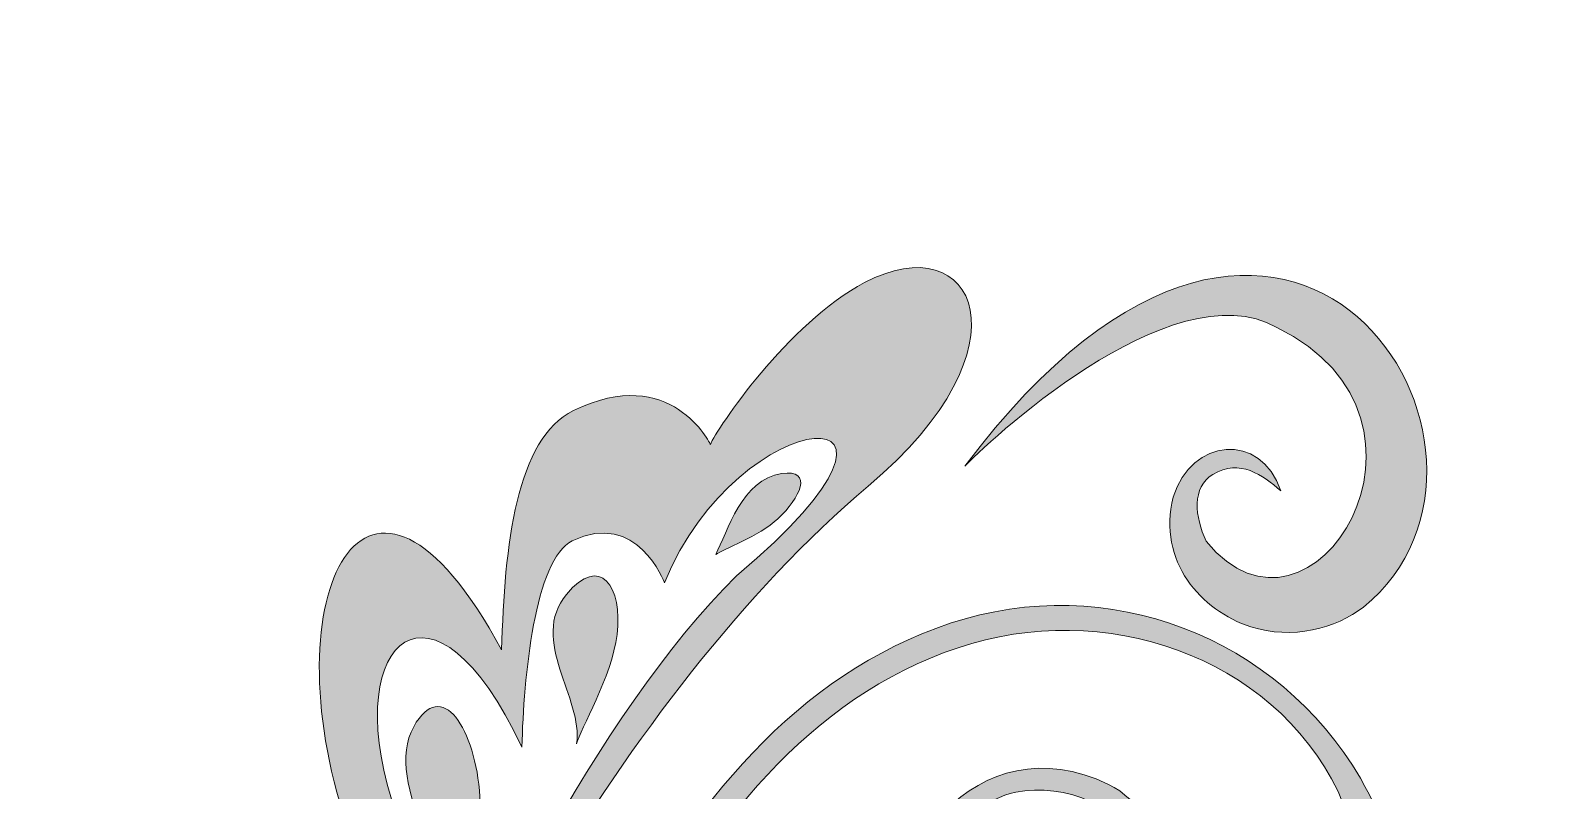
# Model space of a CAD drawing. Header units: inches. Extents: x -439 to 1034, y 190 to 699.
# Drawn here: x 691.6 to 1033.8, y 527.6 to 698.6 of the extents above; entities that cross this region are included whole.
import ezdxf

# ---------------------------------------------------------------- set-up
doc = ezdxf.new("R2010")
doc.units = ezdxf.units.IN
doc.header["$MEASUREMENT"] = 0
doc.layers.add('图层 1', color=7, linetype='Continuous')

# ---------------------------------------------------------------- blocks, each defined once
blk = doc.blocks.new('block 2')
at = {"layer": '图层 1', "true_color": 0xffffff}
h = blk.add_hatch(color=7, dxfattribs=at)
h.dxf.hatch_style = 2
edge = h.paths.add_edge_path()
edge.add_spline(control_points=[(971.97, 631.76), (1014.67, 611.22), (979.78, 554.48), (956.11, 583.68), (953.51, 589.19), (952.81, 595.88), (957.62, 598.74), (963.71, 602.34), (968.76, 598.6), (972.88, 595.05), (968.37, 608.44), (952.76, 606.9), (948.64, 593.59), (945.11, 579.17), (954.93, 568.07), (966.11, 564.46), (975.37, 561.46), (985.44, 564.07), (991.46, 568.9), (1033.81, 602.81), (975.3, 698.62), (901.81, 600.59), (905.46, 604.54), (948.28, 645.38), (971.97, 631.76)], knot_values=[0, 0, 0, 0, 1, 1, 1, 2, 2, 2, 3, 3, 3, 4, 4, 4, 5, 5, 5, 6, 6, 6, 7, 7, 7, 8, 8, 8, 8], degree=3, periodic=1)
h = blk.add_hatch(color=7, dxfattribs=at)
h.dxf.hatch_style = 2
edge = h.paths.add_edge_path()
edge.add_spline(control_points=[(772.6, 425.61), (776.7, 458.48), (824.36, 549.3), (880.02, 596.05), (917.48, 627.52), (904.14, 655.06), (879.25, 641.89), (862.02, 632.78), (845.95, 608.93), (844.55, 605.47), (844.55, 605.47), (835.77, 623.84), (813.72, 613.09), (800.91, 606.84), (798.2, 582.8), (797.58, 559.23), (767.08, 615.68), (745.41, 571.27), (762.69, 520.11), (773.58, 487.89), (772.97, 434.84), (772.6, 425.61)], knot_values=[0, 0, 0, 0, 1, 1, 1, 2, 2, 2, 3, 3, 3, 4, 4, 4, 5, 5, 5, 6, 6, 6, 7, 7, 7, 7], degree=3, periodic=1)
edge = h.paths.add_edge_path()
edge.add_spline(control_points=[(802.14, 537.4), (802.54, 553), (804.99, 579.63), (813.47, 583.77), (828.05, 590.88), (834.22, 574.37), (834.22, 574.37), (850.74, 615.4), (902.17, 619.39), (850.45, 575.92), (819.02, 545.01), (788.64, 482.31), (780.98, 461.96), (781.22, 468.07), (779.53, 504.2), (772.82, 525.68), (761.53, 561.8), (782.25, 579.74), (802.14, 537.4)], knot_values=[0, 0, 0, 0, 1, 1, 1, 2, 2, 2, 3, 3, 3, 4, 4, 4, 5, 5, 5, 6, 6, 6, 6], degree=3, periodic=1)
h = blk.add_hatch(color=7, dxfattribs=at)
h.dxf.hatch_style = 2
edge = h.paths.add_edge_path()
edge.add_spline(control_points=[(860.55, 598.93), (851.75, 597.67), (848.32, 585.82), (845.77, 580.73), (847.32, 581.88), (855.51, 584.78), (859.75, 588.76), (864.64, 593.34), (867.93, 599.97), (860.55, 598.93)], knot_values=[0, 0, 0, 0, 1, 1, 1, 2, 2, 2, 3, 3, 3, 3], degree=3, periodic=1)
h = blk.add_hatch(color=7, dxfattribs=at)
h.dxf.hatch_style = 2
edge = h.paths.add_edge_path()
edge.add_spline(control_points=[(814.46, 538.13), (815.2, 541.18), (822.39, 553.3), (823.55, 562.68), (824.89, 573.47), (819.72, 580.92), (812.17, 571.75), (803.68, 561.43), (816, 548.31), (814.46, 538.13)], knot_values=[0, 0, 0, 0, 1, 1, 1, 2, 2, 2, 3, 3, 3, 3], degree=3, periodic=1)
h = blk.add_hatch(color=7, dxfattribs=at)
h.dxf.hatch_style = 2
edge = h.paths.add_edge_path()
edge.add_spline(control_points=[(898.52, 565.23), (828.83, 542.04), (806.38, 448.16), (770.56, 386.55), (748.62, 348.81), (725.07, 332.19), (691.84, 318.85), (691.84, 318.85), (691.56, 317.41), (691.56, 317.41), (711.78, 323.35), (741.64, 336.47), (773.96, 385.42), (812.35, 443.53), (832.64, 537.16), (900.28, 559.75), (933.08, 570.69), (970.69, 558.12), (985.79, 527.43), (1010.19, 469.4), (975.62, 434.54), (941.09, 436), (919.42, 436.91), (897.4, 452.9), (891.14, 484.07), (890.8, 486.62), (890.59, 489.29), (890.51, 492.07), (890.89, 507.26), (899.71, 524.29), (913.25, 527.25), (924.18, 529.32), (938.32, 524.53), (939.87, 511.98), (940.19, 496.65), (921.77, 502.04), (921.35, 516.52), (916.83, 513.85), (910.78, 503.96), (913.07, 496), (914.98, 489.41), (922.36, 482.59), (933.89, 486.32), (955.78, 493.41), (947.89, 522.39), (934.14, 529), (904.35, 543.32), (882.08, 512.24), (885.88, 489), (885.88, 489), (885.88, 489), (885.88, 489), (886.37, 466.39), (903.06, 443.26), (923.76, 434.24), (940.87, 426.48), (961.58, 427.61), (981.97, 444.83), (988.11, 450), (992.96, 456.75), (996.09, 464.12), (1005.09, 485.26), (1002.17, 510.83), (990.79, 530.37), (972.21, 562.23), (933.89, 576.99), (898.52, 565.23)], knot_values=[0, 0, 0, 0, 1, 1, 1, 2, 2, 2, 3, 3, 3, 4, 4, 4, 5, 5, 5, 6, 6, 6, 7, 7, 7, 8, 8, 8, 9, 9, 9, 10, 10, 10, 11, 11, 11, 12, 12, 12, 13, 13, 13, 14, 14, 14, 15, 15, 15, 16, 16, 16, 17, 17, 17, 18, 18, 18, 19, 19, 19, 20, 20, 20, 21, 21, 21, 22, 22, 22, 22], degree=3, periodic=1)
h = blk.add_hatch(color=7, dxfattribs=at)
h.dxf.hatch_style = 2
edge = h.paths.add_edge_path()
edge.add_spline(control_points=[(792.71, 526.21), (791.7, 541.44), (784.14, 553.39), (777.79, 541.95), (770.65, 529.07), (787.59, 507.28), (788.25, 492.97), (788.36, 497.18), (793.61, 512.97), (792.71, 526.21)], knot_values=[0, 0, 0, 0, 1, 1, 1, 2, 2, 2, 3, 3, 3, 3], degree=3, periodic=1)
at = {"layer": '图层 1', "lineweight": 0}
for points, knots in [([(971.97, 631.76), (1014.67, 611.22), (979.78, 554.48), (956.11, 583.68), (953.51, 589.19), (952.81, 595.88), (957.62, 598.74), (963.71, 602.34), (968.76, 598.6), (972.88, 595.05), (968.37, 608.44), (952.76, 606.9), (948.64, 593.59), (945.11, 579.17), (954.93, 568.07), (966.11, 564.46), (975.37, 561.46), (985.44, 564.07), (991.46, 568.9), (1033.81, 602.81), (975.3, 698.62), (901.81, 600.59), (905.46, 604.54), (948.28, 645.38), (971.97, 631.76)], [0, 0, 0, 0, 1, 1, 1, 2, 2, 2, 3, 3, 3, 4, 4, 4, 5, 5, 5, 6, 6, 6, 7, 7, 7, 8, 8, 8, 8]), ([(772.6, 425.61), (776.7, 458.48), (824.36, 549.3), (880.02, 596.05), (917.48, 627.52), (904.14, 655.06), (879.25, 641.89), (862.02, 632.78), (845.95, 608.93), (844.55, 605.47), (844.55, 605.47), (835.77, 623.84), (813.72, 613.09), (800.91, 606.84), (798.2, 582.8), (797.58, 559.23), (767.08, 615.68), (745.41, 571.27), (762.69, 520.11), (773.58, 487.89), (772.97, 434.84), (772.6, 425.61)], [0, 0, 0, 0, 1, 1, 1, 2, 2, 2, 3, 3, 3, 4, 4, 4, 5, 5, 5, 6, 6, 6, 7, 7, 7, 7]), ([(802.14, 537.4), (802.54, 553), (804.99, 579.63), (813.47, 583.77), (828.05, 590.88), (834.22, 574.37), (834.22, 574.37), (850.74, 615.4), (902.17, 619.39), (850.45, 575.92), (819.02, 545.01), (788.64, 482.31), (780.98, 461.96), (781.22, 468.07), (779.53, 504.2), (772.82, 525.68), (761.53, 561.8), (782.25, 579.74), (802.14, 537.4)], [0, 0, 0, 0, 1, 1, 1, 2, 2, 2, 3, 3, 3, 4, 4, 4, 5, 5, 5, 6, 6, 6, 6]), ([(860.55, 598.93), (851.75, 597.67), (848.32, 585.82), (845.77, 580.73), (847.32, 581.88), (855.51, 584.78), (859.75, 588.76), (864.64, 593.34), (867.93, 599.97), (860.55, 598.93)], [0, 0, 0, 0, 1, 1, 1, 2, 2, 2, 3, 3, 3, 3]), ([(814.46, 538.13), (815.2, 541.18), (822.39, 553.3), (823.55, 562.68), (824.89, 573.47), (819.72, 580.92), (812.17, 571.75), (803.68, 561.43), (816, 548.31), (814.46, 538.13)], [0, 0, 0, 0, 1, 1, 1, 2, 2, 2, 3, 3, 3, 3]), ([(898.52, 565.23), (828.83, 542.04), (806.38, 448.16), (770.56, 386.55), (748.62, 348.81), (725.07, 332.19), (691.84, 318.85), (691.84, 318.85), (691.56, 317.41), (691.56, 317.41), (711.78, 323.35), (741.64, 336.47), (773.96, 385.42), (812.35, 443.53), (832.64, 537.16), (900.28, 559.75), (933.08, 570.69), (970.69, 558.12), (985.79, 527.43), (1010.19, 469.4), (975.62, 434.54), (941.09, 436), (919.42, 436.91), (897.4, 452.9), (891.14, 484.07), (890.8, 486.62), (890.59, 489.29), (890.51, 492.07), (890.89, 507.26), (899.71, 524.29), (913.25, 527.25), (924.18, 529.32), (938.32, 524.53), (939.87, 511.98), (940.19, 496.65), (921.77, 502.04), (921.35, 516.52), (916.83, 513.85), (910.78, 503.96), (913.07, 496), (914.98, 489.41), (922.36, 482.59), (933.89, 486.32), (955.78, 493.41), (947.89, 522.39), (934.14, 529), (904.35, 543.32), (882.08, 512.24), (885.88, 489), (885.88, 489), (885.88, 489), (885.88, 489), (886.37, 466.39), (903.06, 443.26), (923.76, 434.24), (940.87, 426.48), (961.58, 427.61), (981.97, 444.83), (988.11, 450), (992.96, 456.75), (996.09, 464.12), (1005.09, 485.26), (1002.17, 510.83), (990.79, 530.37), (972.21, 562.23), (933.89, 576.99), (898.52, 565.23)], [0, 0, 0, 0, 1, 1, 1, 2, 2, 2, 3, 3, 3, 4, 4, 4, 5, 5, 5, 6, 6, 6, 7, 7, 7, 8, 8, 8, 9, 9, 9, 10, 10, 10, 11, 11, 11, 12, 12, 12, 13, 13, 13, 14, 14, 14, 15, 15, 15, 16, 16, 16, 17, 17, 17, 18, 18, 18, 19, 19, 19, 20, 20, 20, 21, 21, 21, 22, 22, 22, 22]), ([(792.71, 526.21), (791.7, 541.44), (784.14, 553.39), (777.79, 541.95), (770.65, 529.07), (787.59, 507.28), (788.25, 492.97), (788.36, 497.18), (793.61, 512.97), (792.71, 526.21)], [0, 0, 0, 0, 1, 1, 1, 2, 2, 2, 3, 3, 3, 3])]:
    blk.add_open_spline(points, degree=3, knots=knots, dxfattribs=at)

msp = doc.modelspace()

# ---------------------------------------------------------------- block references
at = {"layer": '图层 1'}
msp.add_blockref('block 2', (0, 0), dxfattribs=at)

doc.saveas('drawing.dxf')
